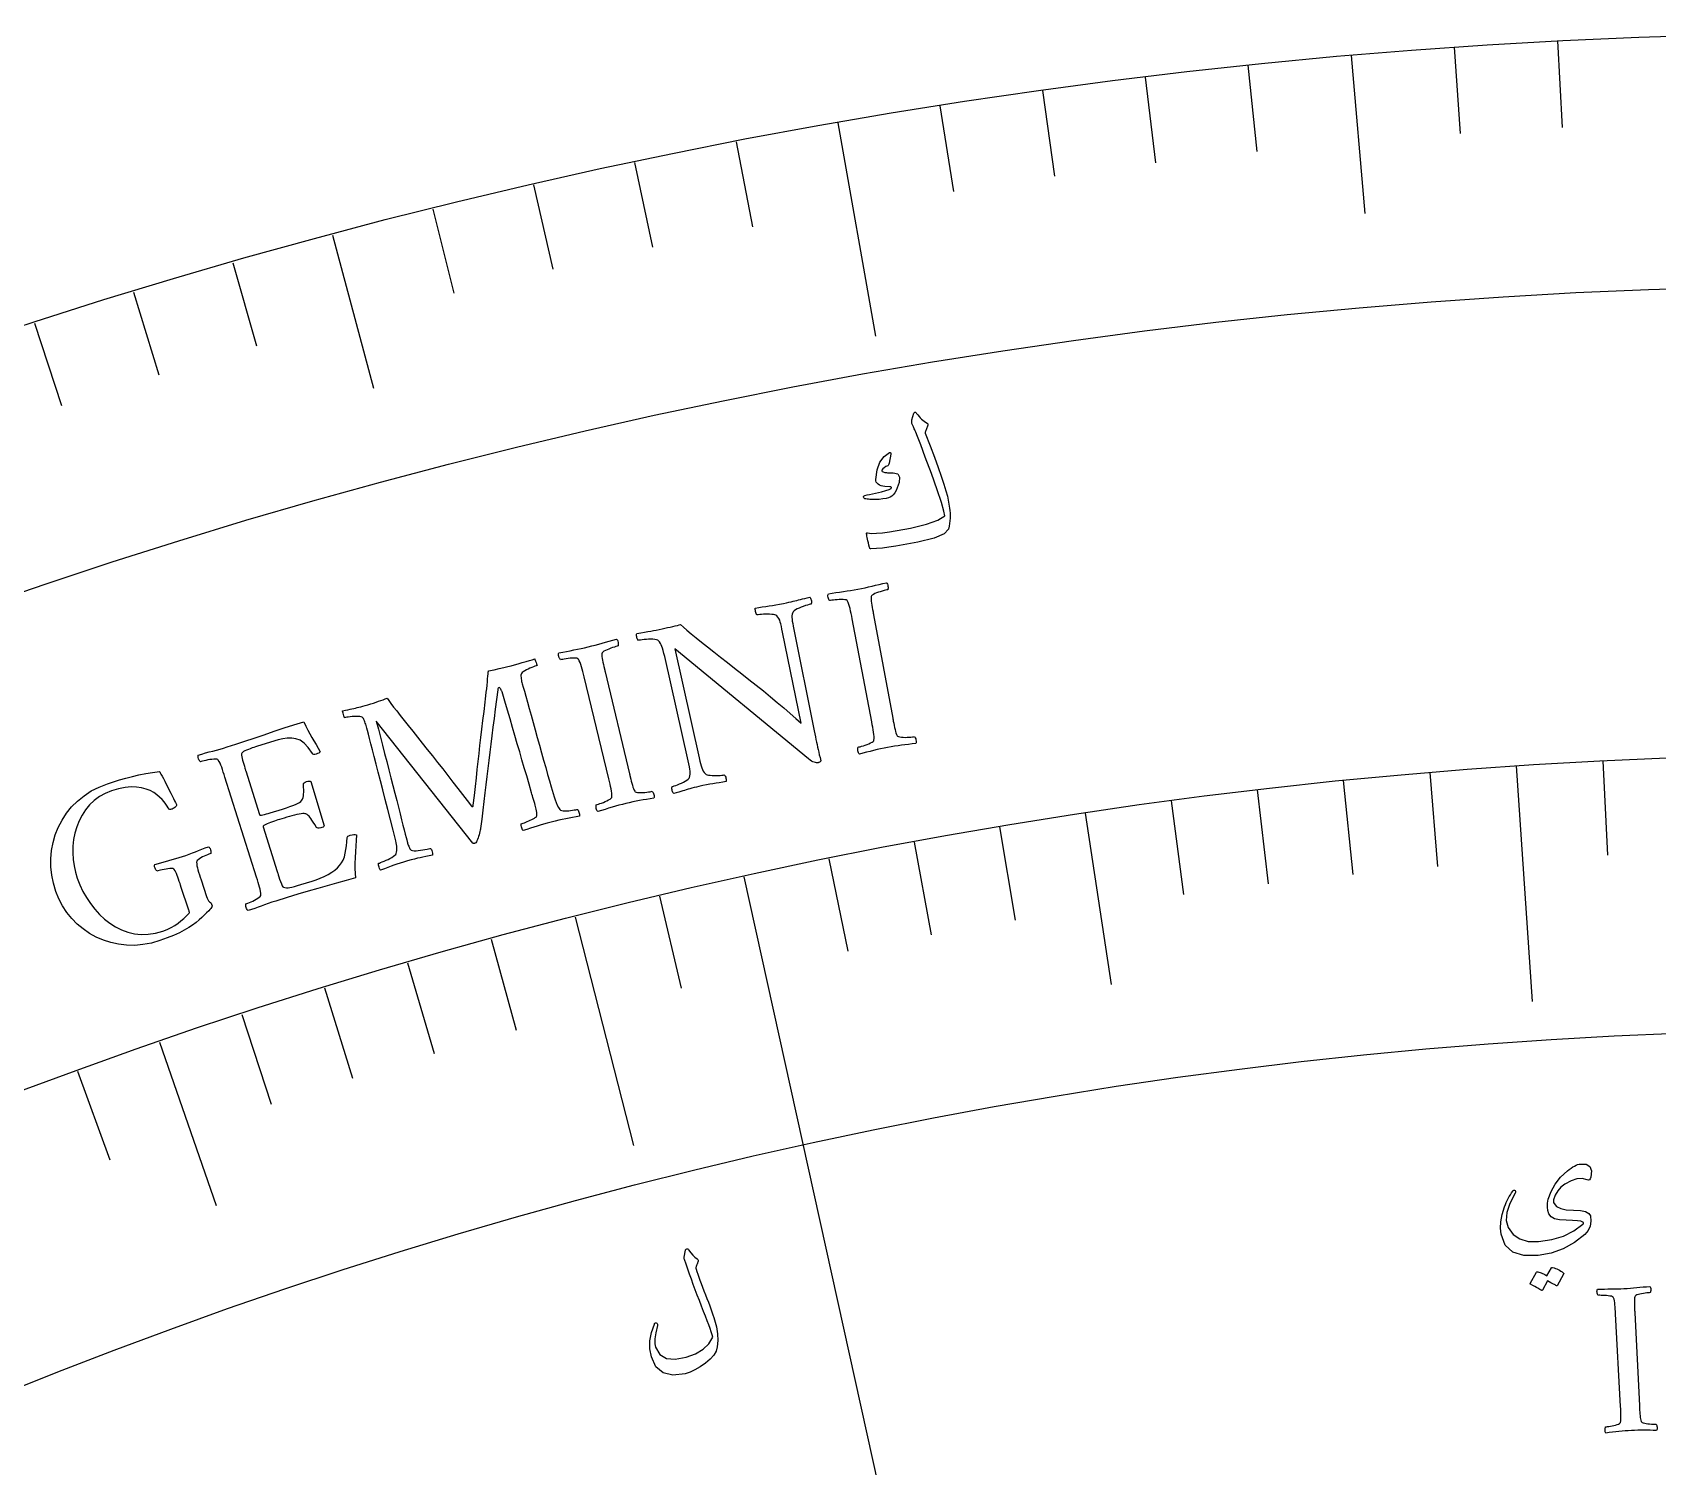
# Model space of a CAD drawing. Header units: millimetres. Extents: x -83 to 83, y -82 to 91.
# Drawn here: x -23.1 to -2.65, y 56.62 to 74.67 of the extents above; entities that cross this region are included whole.
import ezdxf

# ---------------------------------------------------------------- set-up
doc = ezdxf.new("R2010")
doc.units = ezdxf.units.MM
for name, color, linetype in [('ENGRAVE', 7, 'Continuous'), ('ENGRAVE_FINE', 8, 'Continuous'), ('TEXT', 5, 'Continuous')]:
    doc.layers.add(name, color=color, linetype=linetype)

msp = doc.modelspace()

# ---------------------------------------------------------------- linework, layer by layer
at = {"layer": 'ENGRAVE'}
for points in [[(-6.5073, 74.3784), (-6.3333, 72.3895)], [(-12.965, 73.5282), (-12.4922, 70.8471)], [(-19.3241, 72.1184), (-18.8073, 70.19)], [(-4.4293, 65.4378), (-4.2287, 62.4745)], [(-9.8531, 64.8432), (-9.5259, 62.6899)], [(-14.1463, 64.0437), (-12.011, 54.3768)], [(-16.2713, 63.5371), (-15.5345, 60.66)], [(-21.5023, 61.9627), (-20.7883, 59.905)]]:
    msp.add_lwpolyline(points, dxfattribs=at)
for radius in [80.85, 80.85, 78.6844, 74.6625, 74.6625, 71.4862, 65.5875, 65.5875, 62.1225]:
    msp.add_circle((0, 0), radius, dxfattribs=at)
at = {"layer": 'ENGRAVE_FINE'}
for points in [[(-5.2082, 74.4806), (-5.1322, 73.3943)], [(-3.9075, 74.5602), (-3.8505, 73.4727)], [(-7.8044, 74.2535), (-7.6905, 73.1705)], [(-9.0991, 74.106), (-8.9664, 73.0251)], [(-10.391, 73.9359), (-10.2395, 72.8575)], [(-11.6798, 73.7433), (-11.5094, 72.6677)], [(-14.2463, 73.2907), (-14.0385, 72.2217)], [(-15.5232, 73.0309), (-15.2968, 71.9657)], [(-16.7954, 72.7489), (-16.5504, 71.6878)], [(-18.0625, 72.4447), (-17.799, 71.3881)], [(-20.5798, 71.7702), (-20.2796, 70.7234)], [(-21.8292, 71.4001), (-21.5108, 70.3587)], [(-23.072, 71.0083), (-22.7355, 69.9726)], [(-3.3398, 65.5024), (-3.2793, 64.316)], [(-6.6044, 65.2541), (-6.4848, 64.0722)], [(-5.5176, 65.355), (-5.4176, 64.1712)], [(-7.6895, 65.1352), (-7.5502, 63.9554)], [(-8.7724, 64.9982), (-8.6136, 63.8209)], [(-10.9311, 64.6702), (-10.7331, 63.4988)], [(-12.0061, 64.4792), (-11.7887, 63.3113)], [(-13.078, 64.2704), (-12.8411, 63.1063)], [(-15.2109, 63.7993), (-14.9353, 62.6437)], [(-17.3274, 63.2573), (-17.0135, 62.1115)], [(-18.3788, 62.9598), (-18.0459, 61.8194)], [(-19.4253, 62.6449), (-19.0735, 61.5102)], [(-20.4666, 62.3124), (-20.0959, 61.1838)], [(-22.5323, 61.5956), (-22.1242, 60.4799)]]:
    msp.add_lwpolyline(points, dxfattribs=at)
at = {"layer": 'TEXT'}
for points in [[(-11.9745, 69.8739), (-11.9592, 69.8543), (-11.9436, 69.8358), (-11.9277, 69.8186), (-11.9115, 69.8026), (-11.8949, 69.7878), (-11.8777, 69.7743), (-11.8599, 69.7621), (-11.8415, 69.7511), (-11.8341, 69.7444), (-11.8305, 69.7358), (-11.8308, 69.7253), (-11.835, 69.7127), (-11.8616, 69.6458), (-11.8641, 69.6387), (-11.8657, 69.6327), (-11.8664, 69.6279), (-11.8664, 69.6242), (-11.8049, 69.4661), (-11.7505, 69.3231), (-11.7033, 69.195), (-11.6631, 69.0819), (-11.6302, 68.984), (-11.6045, 68.9014), (-11.5862, 68.8341), (-11.575, 68.782), (-11.5584, 68.6829), (-11.5549, 68.6513), (-11.5528, 68.6192), (-11.5523, 68.5868), (-11.5533, 68.5539), (-11.5558, 68.5207), (-11.5601, 68.487), (-11.5661, 68.453), (-11.5739, 68.4185), (-11.6264, 68.3603), (-11.7542, 68.3051), (-11.9574, 68.2523), (-12.2358, 68.2012), (-12.3233, 68.1886), (-12.4047, 68.179), (-12.4799, 68.1726), (-12.549, 68.1693), (-12.5556, 68.1708), (-12.5607, 68.1739), (-12.5643, 68.1786), (-12.5664, 68.1848), (-12.5739, 68.2153), (-12.5805, 68.2432), (-12.5862, 68.2683), (-12.5911, 68.2907), (-12.5951, 68.3107), (-12.5983, 68.3284), (-12.6007, 68.344), (-12.6023, 68.3574), (-12.6028, 68.365), (-12.601, 68.3696), (-12.5967, 68.3713), (-12.5901, 68.3701), (-12.5405, 68.3645), (-12.478, 68.3651), (-12.4026, 68.3719), (-12.3144, 68.3849), (-12.0522, 68.4317), (-11.8491, 68.48), (-11.7052, 68.5304), (-11.6204, 68.5831), (-11.631, 68.6446), (-11.6624, 68.7542), (-11.7149, 68.912), (-11.7884, 69.1178), (-11.864, 69.3236), (-11.9221, 69.4791), (-11.9624, 69.5843), (-11.9849, 69.6393), (-11.9915, 69.6543), (-11.9978, 69.6683), (-12.0036, 69.6813), (-12.009, 69.6934), (-12.0139, 69.7043), (-12.0183, 69.7141), (-12.0223, 69.7226), (-12.0258, 69.73), (-12.0323, 69.7461), (-12.0356, 69.7621), (-12.0357, 69.7778), (-12.0325, 69.7933), (-12.0067, 69.8767), (-12.0044, 69.8825), (-12.0015, 69.8865), (-11.9981, 69.8887), (-11.994, 69.8893), (-11.9887, 69.8875), (-11.9837, 69.8843), (-11.9789, 69.8798), (-11.9745, 69.8739)], [(-12.3129, 69.3823), (-12.309, 69.3824), (-12.3054, 69.3815), (-12.3021, 69.3795), (-12.2992, 69.3764), (-12.2979, 69.3733), (-12.297, 69.37), (-12.2966, 69.3663), (-12.2967, 69.3622), (-12.3205, 69.2477), (-12.3238, 69.2359), (-12.3278, 69.2266), (-12.3325, 69.2198), (-12.3379, 69.2155), (-12.3622, 69.2037), (-12.3822, 69.1904), (-12.3981, 69.1754), (-12.4097, 69.1589), (-12.4112, 69.1511), (-12.4059, 69.144), (-12.394, 69.1375), (-12.3754, 69.1317), (-12.3633, 69.1299), (-12.3509, 69.1283), (-12.3382, 69.1271), (-12.3251, 69.1262), (-12.3116, 69.1256), (-12.2974, 69.1254), (-12.2827, 69.1255), (-12.2674, 69.126), (-12.212, 69.1138), (-12.1878, 69.073), (-12.1946, 69.0035), (-12.2324, 68.9054), (-12.2498, 68.8751), (-12.2676, 68.8507), (-12.286, 68.8322), (-12.3049, 68.8196), (-12.3266, 68.8109), (-12.3574, 68.8034), (-12.3973, 68.7972), (-12.4462, 68.7921), (-12.4713, 68.79), (-12.4953, 68.7889), (-12.5181, 68.7888), (-12.5398, 68.7897), (-12.5604, 68.7911), (-12.5796, 68.7928), (-12.5976, 68.7948), (-12.6143, 68.7969), (-12.6251, 68.8005), (-12.6332, 68.8054), (-12.6386, 68.8116), (-12.6414, 68.819), (-12.6416, 68.8272), (-12.6388, 68.8335), (-12.6331, 68.8381), (-12.6245, 68.8409), (-12.5966, 68.8479), (-12.5649, 68.8554), (-12.5293, 68.8633), (-12.4899, 68.8717), (-12.4163, 68.8872), (-12.3594, 68.902), (-12.319, 68.9161), (-12.2953, 68.9296), (-12.2924, 68.9325), (-12.2912, 68.936), (-12.2917, 68.94), (-12.2938, 68.9444), (-12.296, 68.947), (-12.2998, 68.9491), (-12.3051, 68.9506), (-12.3118, 68.9516), (-12.3731, 68.9552), (-12.399, 68.9578), (-12.4217, 68.9631), (-12.4412, 68.9711), (-12.4575, 68.9817), (-12.472, 68.9949), (-12.4819, 69.0095), (-12.487, 69.0255), (-12.4874, 69.0429), (-12.4709, 69.1635), (-12.4363, 69.2603), (-12.3836, 69.3332), (-12.3129, 69.3823)], [(-12.7135, 67.6626), (-12.6677, 67.6715), (-12.6227, 67.6808), (-12.5783, 67.6906), (-12.5347, 67.7008), (-12.4909, 67.7112), (-12.446, 67.7215), (-12.4001, 67.7319), (-12.3532, 67.7422), (-12.3463, 67.7358), (-12.3409, 67.7267), (-12.3368, 67.715), (-12.3341, 67.7006), (-12.3327, 67.6859), (-12.3328, 67.6734), (-12.3343, 67.6631), (-12.3373, 67.6549), (-12.3487, 67.6525), (-12.3641, 67.6488), (-12.3833, 67.6438), (-12.4063, 67.6375), (-12.4309, 67.6302), (-12.4545, 67.6226), (-12.4772, 67.6145), (-12.4991, 67.6059), (-12.5179, 67.597), (-12.5318, 67.5878), (-12.5407, 67.5783), (-12.5447, 67.5685), (-12.5458, 67.5509), (-12.5456, 67.5313), (-12.5439, 67.5094), (-12.5407, 67.4854), (-12.5367, 67.4598), (-12.5322, 67.4331), (-12.5274, 67.4052), (-12.5221, 67.3762), (-12.5212, 67.3715), (-12.5203, 67.3668), (-12.5195, 67.3622), (-12.5186, 67.3575), (-12.5177, 67.3528), (-12.5169, 67.3482), (-12.516, 67.3435), (-12.5151, 67.3388), (-12.2738, 66.0404), (-12.273, 66.0358), (-12.2721, 66.0311), (-12.2712, 66.0264), (-12.2704, 66.0218), (-12.2695, 66.0171), (-12.2686, 66.0124), (-12.2677, 66.0077), (-12.2669, 66.0031), (-12.2614, 65.9742), (-12.256, 65.9467), (-12.2507, 65.9206), (-12.2454, 65.8959), (-12.2398, 65.8731), (-12.2337, 65.8526), (-12.227, 65.8344), (-12.2198, 65.8185), (-12.213, 65.812), (-12.2016, 65.8066), (-12.1856, 65.8025), (-12.1651, 65.7997), (-12.142, 65.798), (-12.1184, 65.7975), (-12.0941, 65.798), (-12.0692, 65.7996), (-12.046, 65.8018), (-12.0268, 65.8038), (-12.0116, 65.8057), (-12.0003, 65.8074), (-11.9948, 65.8008), (-11.9899, 65.7916), (-11.9855, 65.7799), (-11.9816, 65.7658), (-11.979, 65.7513), (-11.9787, 65.7389), (-11.9805, 65.7285), (-11.9844, 65.7202), (-12.0308, 65.7148), (-12.0762, 65.7094), (-12.1206, 65.704), (-12.164, 65.6985), (-12.2071, 65.6926), (-12.2507, 65.686), (-12.2947, 65.6786), (-12.3392, 65.6706), (-12.3825, 65.6621), (-12.4261, 65.653), (-12.47, 65.6432), (-12.5142, 65.6326), (-12.5586, 65.6216), (-12.6034, 65.6103), (-12.6485, 65.5987), (-12.6939, 65.5868), (-12.7007, 65.5932), (-12.7061, 65.6022), (-12.7103, 65.6139), (-12.7132, 65.6283), (-12.7147, 65.6429), (-12.7148, 65.6554), (-12.7135, 65.6657), (-12.7108, 65.6739), (-12.6997, 65.6763), (-12.6848, 65.6801), (-12.6662, 65.6852), (-12.6438, 65.6917), (-12.6199, 65.6992), (-12.5968, 65.7075), (-12.5745, 65.7167), (-12.5529, 65.7268), (-12.5343, 65.737), (-12.5211, 65.7466), (-12.5131, 65.7556), (-12.5104, 65.7639), (-12.5087, 65.785), (-12.5088, 65.8086), (-12.5109, 65.8346), (-12.5148, 65.863), (-12.5198, 65.8933), (-12.5253, 65.9247), (-12.5312, 65.9572), (-12.5375, 65.9909), (-12.784, 67.2883), (-12.7905, 67.322), (-12.797, 67.3547), (-12.8035, 67.3864), (-12.8101, 67.4171), (-12.8171, 67.4457), (-12.8249, 67.4711), (-12.8335, 67.4933), (-12.843, 67.5124), (-12.8489, 67.5203), (-12.86, 67.5261), (-12.8762, 67.5297), (-12.8975, 67.531), (-12.9216, 67.5309), (-12.9462, 67.5302), (-12.9714, 67.5287), (-12.9969, 67.5265), (-13.0207, 67.524), (-13.0405, 67.5217), (-13.0561, 67.5196), (-13.0676, 67.5177), (-13.0733, 67.5242), (-13.0785, 67.5333), (-13.0831, 67.5449), (-13.0872, 67.559), (-13.0899, 67.5734), (-13.0903, 67.5858), (-13.0885, 67.5963), (-13.0845, 67.6047), (-13.0367, 67.6122), (-12.9893, 67.6194), (-12.9422, 67.6263), (-12.8955, 67.633), (-12.8493, 67.6396), (-12.8035, 67.6468), (-12.7583, 67.6545), (-12.7135, 67.6626)], [(-15.1768, 67.1627), (-15.1423, 67.1705), (-15.1081, 67.1782), (-15.0744, 67.1858), (-15.041, 67.1932), (-15.0101, 67.2004), (-14.9836, 67.2069), (-14.9615, 67.2128), (-14.9438, 67.2182), (-14.9079, 67.185), (-14.8633, 67.146), (-14.8099, 67.1013), (-14.748, 67.0507), (-14.6791, 66.9954), (-14.605, 66.9365), (-14.5258, 66.874), (-14.4414, 66.808), (-14.3538, 66.7395), (-14.2649, 66.6698), (-14.1747, 66.5989), (-14.0832, 66.5267), (-13.9917, 66.4541), (-13.9018, 66.3817), (-13.8133, 66.3095), (-13.7263, 66.2375), (-13.6428, 66.1671), (-13.565, 66.0998), (-13.4928, 66.0355), (-13.4262, 65.9742), (-13.6599, 67.1224), (-13.6679, 67.1606), (-13.6753, 67.1944), (-13.6824, 67.2239), (-13.6889, 67.249), (-13.6965, 67.2711), (-13.7066, 67.2915), (-13.7193, 67.3101), (-13.7345, 67.327), (-13.7431, 67.3332), (-13.7565, 67.3383), (-13.7746, 67.3421), (-13.7974, 67.3448), (-13.8228, 67.3465), (-13.8486, 67.3473), (-13.8749, 67.3471), (-13.9016, 67.3461), (-13.9267, 67.3444), (-13.9483, 67.3425), (-13.9663, 67.3402), (-13.9807, 67.3378), (-13.9879, 67.3453), (-13.9937, 67.3549), (-13.9981, 67.3666), (-14.0011, 67.3804), (-14.0031, 67.3943), (-14.0044, 67.406), (-14.005, 67.4157), (-14.0051, 67.4233), (-13.9595, 67.431), (-13.9152, 67.4382), (-13.8723, 67.4449), (-13.8308, 67.4511), (-13.7887, 67.4576), (-13.7441, 67.4652), (-13.697, 67.4739), (-13.6475, 67.4836), (-13.6128, 67.4907), (-13.5814, 67.4974), (-13.5535, 67.5035), (-13.5289, 67.5091), (-13.5059, 67.5146), (-13.4825, 67.5204), (-13.4588, 67.5265), (-13.4347, 67.5328), (-13.4091, 67.5395), (-13.381, 67.5467), (-13.3502, 67.5544), (-13.3169, 67.5625), (-13.3126, 67.5561), (-13.3083, 67.5481), (-13.3041, 67.5384), (-13.3, 67.5271), (-13.297, 67.5148), (-13.2959, 67.5021), (-13.2969, 67.489), (-13.2998, 67.4755), (-13.3115, 67.4728), (-13.3276, 67.4684), (-13.3481, 67.4624), (-13.373, 67.4546), (-13.3997, 67.4456), (-13.4257, 67.4357), (-13.4508, 67.4249), (-13.4751, 67.4133), (-13.4967, 67.4014), (-13.5133, 67.3899), (-13.525, 67.3788), (-13.5319, 67.368), (-13.5383, 67.3484), (-13.542, 67.328), (-13.5431, 67.307), (-13.5416, 67.2853), (-13.5381, 67.2606), (-13.5331, 67.2305), (-13.5266, 67.195), (-13.5186, 67.1543), (-13.2704, 65.9217), (-13.262, 65.8796), (-13.254, 65.8402), (-13.2466, 65.8035), (-13.2398, 65.7696), (-13.2332, 65.7373), (-13.2265, 65.7056), (-13.2198, 65.6746), (-13.213, 65.6442), (-13.2057, 65.6128), (-13.1978, 65.579), (-13.1892, 65.5426), (-13.1799, 65.5038), (-13.1811, 65.4977), (-13.184, 65.4925), (-13.1887, 65.4881), (-13.1952, 65.4846), (-13.2021, 65.4818), (-13.2078, 65.4796), (-13.2125, 65.4781), (-13.2162, 65.4771), (-13.2236, 65.4766), (-13.2335, 65.4777), (-13.2459, 65.4802), (-13.2608, 65.4843), (-13.2776, 65.4905), (-13.2956, 65.4998), (-13.3148, 65.5121), (-13.3353, 65.5273), (-15.0172, 66.9097), (-14.7093, 65.5378), (-14.7005, 65.4999), (-14.6921, 65.4666), (-14.6841, 65.4378), (-14.6766, 65.4136), (-14.6683, 65.3925), (-14.6581, 65.3727), (-14.6461, 65.3545), (-14.6321, 65.3376), (-14.6236, 65.3315), (-14.6107, 65.3266), (-14.5935, 65.3228), (-14.5718, 65.3202), (-14.5477, 65.3186), (-14.523, 65.3177), (-14.4976, 65.3176), (-14.4715, 65.3182), (-14.4469, 65.3194), (-14.4259, 65.321), (-14.4083, 65.3231), (-14.3943, 65.3255), (-14.387, 65.3182), (-14.381, 65.309), (-14.3761, 65.2979), (-14.3725, 65.285), (-14.37, 65.2717), (-14.3686, 65.2599), (-14.3683, 65.2494), (-14.3691, 65.2403), (-14.4134, 65.2337), (-14.4562, 65.2271), (-14.4974, 65.2207), (-14.537, 65.2145), (-14.5771, 65.2076), (-14.6197, 65.1996), (-14.6649, 65.1904), (-14.7126, 65.1799), (-14.745, 65.1724), (-14.7748, 65.165), (-14.8021, 65.1578), (-14.8267, 65.1508), (-14.8499, 65.1439), (-14.8727, 65.1371), (-14.8951, 65.1303), (-14.9171, 65.1237), (-14.9406, 65.1167), (-14.9673, 65.1089), (-14.9973, 65.1004), (-15.0304, 65.0911), (-15.0349, 65.0974), (-15.0394, 65.1053), (-15.0438, 65.1149), (-15.0482, 65.126), (-15.0516, 65.1382), (-15.0531, 65.1509), (-15.0527, 65.164), (-15.0504, 65.1775), (-15.0392, 65.1806), (-15.024, 65.1856), (-15.0049, 65.1926), (-14.9817, 65.2015), (-14.9568, 65.2117), (-14.9321, 65.2226), (-14.9079, 65.2342), (-14.884, 65.2466), (-14.863, 65.259), (-14.8472, 65.2708), (-14.8367, 65.282), (-14.8316, 65.2926), (-14.8259, 65.3123), (-14.8225, 65.3324), (-14.8214, 65.3531), (-14.8227, 65.3742), (-14.826, 65.3983), (-14.8312, 65.4279), (-14.8382, 65.4629), (-14.8471, 65.5034), (-15.1439, 66.813), (-15.1534, 66.8535), (-15.1623, 66.8884), (-15.1705, 66.9178), (-15.1781, 66.9416), (-15.1863, 66.9619), (-15.1964, 66.9805), (-15.2084, 66.9975), (-15.2223, 67.0128), (-15.2318, 67.0201), (-15.2464, 67.0256), (-15.2661, 67.0293), (-15.2911, 67.0312), (-15.3187, 67.0317), (-15.3462, 67.0312), (-15.3737, 67.0297), (-15.4012, 67.0271), (-15.4264, 67.0242), (-15.4472, 67.0214), (-15.4634, 67.0189), (-15.4751, 67.0166), (-15.4832, 67.0277), (-15.4894, 67.0393), (-15.4937, 67.0513), (-15.4959, 67.0638), (-15.4968, 67.0758), (-15.497, 67.0863), (-15.4964, 67.0954), (-15.495, 67.103), (-15.4436, 67.1131), (-15.3973, 67.1219), (-15.356, 67.1292), (-15.3198, 67.1351), (-15.2856, 67.1408), (-15.2504, 67.1473), (-15.2141, 67.1546), (-15.1768, 67.1627)], [(-16.1071, 66.9359), (-16.0619, 66.9471), (-16.0174, 66.9587), (-15.9736, 66.9707), (-15.9305, 66.9831), (-15.8872, 66.9957), (-15.8429, 67.0083), (-15.7976, 67.0209), (-15.7513, 67.0336), (-15.7441, 67.0275), (-15.7382, 67.0187), (-15.7336, 67.0072), (-15.7301, 66.993), (-15.728, 66.9784), (-15.7275, 66.966), (-15.7285, 66.9556), (-15.731, 66.9472), (-15.7423, 66.9443), (-15.7574, 66.9398), (-15.7764, 66.9338), (-15.7991, 66.9263), (-15.8232, 66.9179), (-15.8465, 66.909), (-15.8687, 66.8998), (-15.8901, 66.8901), (-15.9085, 66.8803), (-15.9219, 66.8704), (-15.9304, 66.8604), (-15.9338, 66.8504), (-15.9341, 66.8329), (-15.9328, 66.8132), (-15.93, 66.7915), (-15.9257, 66.7677), (-15.9203, 66.7423), (-15.9145, 66.7158), (-15.9083, 66.6882), (-15.9015, 66.6595), (-15.9004, 66.6549), (-15.8993, 66.6503), (-15.8982, 66.6457), (-15.8971, 66.641), (-15.896, 66.6364), (-15.8949, 66.6318), (-15.8938, 66.6272), (-15.8927, 66.6226), (-15.5863, 65.338), (-15.5852, 65.3334), (-15.5841, 65.3288), (-15.583, 65.3241), (-15.5819, 65.3195), (-15.5808, 65.3149), (-15.5797, 65.3103), (-15.5786, 65.3056), (-15.5775, 65.301), (-15.5705, 65.2725), (-15.5638, 65.2453), (-15.5571, 65.2195), (-15.5506, 65.1951), (-15.5439, 65.1726), (-15.5367, 65.1524), (-15.5292, 65.1346), (-15.5211, 65.1191), (-15.514, 65.1129), (-15.5023, 65.1081), (-15.4862, 65.1048), (-15.4656, 65.103), (-15.4424, 65.1025), (-15.4188, 65.1032), (-15.3945, 65.1049), (-15.3698, 65.1078), (-15.3468, 65.1111), (-15.3277, 65.1141), (-15.3126, 65.1167), (-15.3014, 65.119), (-15.2956, 65.1127), (-15.2901, 65.1038), (-15.2851, 65.0924), (-15.2806, 65.0784), (-15.2773, 65.0641), (-15.2763, 65.0517), (-15.2776, 65.0413), (-15.2811, 65.0327), (-15.3272, 65.025), (-15.3722, 65.0173), (-15.4163, 65.0097), (-15.4593, 65.002), (-15.5021, 64.9939), (-15.5453, 64.9851), (-15.5889, 64.9756), (-15.6329, 64.9653), (-15.6758, 64.9547), (-15.7189, 64.9434), (-15.7622, 64.9313), (-15.8057, 64.9186), (-15.8496, 64.9054), (-15.8937, 64.8918), (-15.9382, 64.878), (-15.983, 64.8638), (-15.99, 64.8698), (-15.9959, 64.8785), (-16.0007, 64.89), (-16.0043, 64.9042), (-16.0065, 64.9187), (-16.0073, 64.9312), (-16.0065, 64.9416), (-16.0042, 64.9499), (-15.9932, 64.9529), (-15.9786, 64.9574), (-15.9602, 64.9635), (-15.9382, 64.971), (-15.9147, 64.9797), (-15.8921, 64.9892), (-15.8702, 64.9996), (-15.8492, 65.0107), (-15.8312, 65.0218), (-15.8184, 65.0321), (-15.8109, 65.0414), (-15.8086, 65.0499), (-15.8079, 65.0711), (-15.8093, 65.0946), (-15.8127, 65.1204), (-15.818, 65.1487), (-15.8246, 65.1787), (-15.8316, 65.2097), (-15.8391, 65.2419), (-15.8471, 65.2752), (-16.1587, 66.5586), (-16.1669, 66.5919), (-16.175, 66.6242), (-16.1831, 66.6556), (-16.1912, 66.6859), (-16.1996, 66.7141), (-16.2087, 66.7391), (-16.2185, 66.7609), (-16.2289, 66.7794), (-16.2352, 66.787), (-16.2465, 66.7922), (-16.2629, 66.795), (-16.2843, 66.7953), (-16.3084, 66.794), (-16.3329, 66.7919), (-16.3579, 66.7892), (-16.3834, 66.7857), (-16.407, 66.782), (-16.4266, 66.7788), (-16.4421, 66.7759), (-16.4535, 66.7733), (-16.4595, 66.7796), (-16.4651, 66.7884), (-16.4703, 66.7998), (-16.4751, 66.8137), (-16.4785, 66.8279), (-16.4796, 66.8403), (-16.4783, 66.8508), (-16.4747, 66.8594), (-16.4274, 66.8694), (-16.3804, 66.8789), (-16.3338, 66.8882), (-16.2875, 66.8972), (-16.2416, 66.9062), (-16.1962, 66.9156), (-16.1514, 66.9256), (-16.1071, 66.9359)], [(-18.8789, 66.2076), (-18.8412, 66.2186), (-18.8061, 66.2295), (-18.7734, 66.2404), (-18.7432, 66.2511), (-18.7149, 66.2614), (-18.6876, 66.2713), (-18.6614, 66.2806), (-18.6364, 66.2894), (-18.6157, 66.2596), (-18.5888, 66.223), (-18.5555, 66.1795), (-18.5159, 66.1292), (-18.4713, 66.0729), (-18.4229, 66.0117), (-18.3706, 65.9456), (-18.3146, 65.8746), (-18.2556, 65.8001), (-18.1948, 65.7234), (-18.132, 65.6446), (-18.0672, 65.5636), (-18.0018, 65.4815), (-17.9369, 65.3994), (-17.8725, 65.3174), (-17.8087, 65.2355), (-17.7464, 65.1549), (-17.6867, 65.0771), (-17.6294, 65.0021), (-17.5746, 64.9299), (-17.572, 64.9277), (-17.5688, 64.9265), (-17.565, 64.9263), (-17.5607, 64.9271), (-17.5568, 64.929), (-17.5539, 64.9322), (-17.5523, 64.9367), (-17.5518, 64.9426), (-17.5385, 65.0646), (-17.5258, 65.1805), (-17.5138, 65.2902), (-17.5024, 65.3937), (-17.4913, 65.4942), (-17.4799, 65.5948), (-17.4682, 65.6954), (-17.4562, 65.7961), (-17.4437, 65.8994), (-17.4307, 66.008), (-17.417, 66.1218), (-17.4027, 66.2409), (-17.398, 66.2806), (-17.3932, 66.322), (-17.3884, 66.365), (-17.3837, 66.4096), (-17.3791, 66.4535), (-17.375, 66.4945), (-17.3714, 66.5325), (-17.3682, 66.5675), (-17.3656, 66.5968), (-17.3638, 66.6177), (-17.3627, 66.6303), (-17.3623, 66.6345), (-17.291, 66.6487), (-17.2266, 66.6623), (-17.1692, 66.6753), (-17.1187, 66.6877), (-17.0768, 66.6986), (-17.0324, 66.7106), (-16.9855, 66.7236), (-16.9361, 66.7375), (-16.8884, 66.7512), (-16.8464, 66.7635), (-16.81, 66.7743), (-16.7793, 66.7837), (-16.7764, 66.7789), (-16.7725, 66.7699), (-16.7675, 66.7566), (-16.7614, 66.7392), (-16.7557, 66.722), (-16.7516, 66.7098), (-16.7491, 66.7025), (-16.7483, 66.7), (-16.7608, 66.6965), (-16.7765, 66.6913), (-16.7953, 66.6845), (-16.8172, 66.6761), (-16.8403, 66.6666), (-16.8627, 66.6565), (-16.8842, 66.6457), (-16.905, 66.6343), (-16.9231, 66.623), (-16.9369, 66.6124), (-16.9462, 66.6024), (-16.9511, 66.5932), (-16.9525, 66.5806), (-16.9527, 66.5667), (-16.9517, 66.5514), (-16.9496, 66.5348), (-16.9468, 66.5179), (-16.9437, 66.502), (-16.9405, 66.4868), (-16.9371, 66.4726), (-16.9245, 66.4296), (-16.9093, 66.3767), (-16.8916, 66.3138), (-16.8714, 66.2409), (-16.8492, 66.1607), (-16.8256, 66.0757), (-16.8006, 65.986), (-16.7742, 65.8915), (-16.7471, 65.795), (-16.7202, 65.699), (-16.6935, 65.6036), (-16.6669, 65.5087), (-16.6412, 65.4168), (-16.617, 65.3302), (-16.5944, 65.249), (-16.5733, 65.173), (-16.5608, 65.1311), (-16.5483, 65.0904), (-16.5356, 65.0509), (-16.5228, 65.0127), (-16.5095, 64.9769), (-16.495, 64.9446), (-16.4793, 64.9159), (-16.4626, 64.8908), (-16.4532, 64.8824), (-16.4396, 64.8766), (-16.4217, 64.8733), (-16.3996, 64.8724), (-16.3754, 64.8732), (-16.3512, 64.8748), (-16.3269, 64.8773), (-16.3027, 64.8805), (-16.2808, 64.8839), (-16.2634, 64.8867), (-16.2505, 64.889), (-16.2421, 64.8908), (-16.2341, 64.8809), (-16.2275, 64.8696), (-16.2224, 64.8569), (-16.2188, 64.8428), (-16.2164, 64.8294), (-16.2148, 64.8189), (-16.2142, 64.8112), (-16.2145, 64.8063), (-16.2591, 64.7983), (-16.3031, 64.7902), (-16.3465, 64.782), (-16.3892, 64.7738), (-16.4324, 64.765), (-16.4772, 64.7551), (-16.5235, 64.7442), (-16.5714, 64.7323), (-16.6213, 64.7192), (-16.6677, 64.7064), (-16.7104, 64.6938), (-16.7496, 64.6815), (-16.7887, 64.6688), (-16.8311, 64.655), (-16.8769, 64.6401), (-16.926, 64.6241), (-16.9288, 64.6283), (-16.9323, 64.6356), (-16.9366, 64.6459), (-16.9417, 64.6593), (-16.9463, 64.6736), (-16.949, 64.6869), (-16.9497, 64.6989), (-16.9485, 64.7099), (-16.9381, 64.7129), (-16.9252, 64.7172), (-16.9098, 64.7228), (-16.8919, 64.7296), (-16.8728, 64.7372), (-16.8538, 64.7453), (-16.8349, 64.7537), (-16.816, 64.7624), (-16.7986, 64.7712), (-16.7839, 64.7794), (-16.7719, 64.7871), (-16.7626, 64.7943), (-16.7573, 64.8028), (-16.7542, 64.8153), (-16.7533, 64.8316), (-16.7547, 64.8519), (-16.7574, 64.8733), (-16.7604, 64.893), (-16.7639, 64.9109), (-16.7676, 64.9271), (-16.7725, 64.9452), (-16.7784, 64.9656), (-16.7853, 64.9885), (-16.7933, 65.0137), (-16.8012, 65.0389), (-16.8081, 65.0618), (-16.814, 65.0822), (-16.8189, 65.1003), (-16.8498, 65.2073), (-16.8802, 65.3122), (-16.91, 65.415), (-16.9393, 65.5157), (-16.9685, 65.6159), (-16.998, 65.7172), (-17.0278, 65.8197), (-17.058, 65.9233), (-17.0889, 66.0295), (-17.1214, 66.1396), (-17.1552, 66.2536), (-17.1906, 66.3715), (-17.1924, 66.377), (-17.1955, 66.3841), (-17.1999, 66.393), (-17.2055, 66.4036), (-17.212, 66.4134), (-17.2189, 66.4198), (-17.2261, 66.4228), (-17.2337, 66.4225), (-17.2367, 66.4203), (-17.2394, 66.4153), (-17.2417, 66.4075), (-17.2438, 66.397), (-17.2603, 66.2722), (-17.276, 66.1521), (-17.2909, 66.0367), (-17.3051, 65.926), (-17.3187, 65.8186), (-17.3321, 65.713), (-17.3453, 65.6093), (-17.3582, 65.5075), (-17.3709, 65.4062), (-17.3836, 65.3042), (-17.3961, 65.2013), (-17.4084, 65.0976), (-17.4209, 64.9915), (-17.4335, 64.8814), (-17.4464, 64.7674), (-17.4595, 64.6493), (-17.4615, 64.6406), (-17.4645, 64.6283), (-17.4685, 64.6125), (-17.4737, 64.593), (-17.4795, 64.5721), (-17.4857, 64.5517), (-17.4922, 64.5317), (-17.499, 64.5123), (-17.5062, 64.4951), (-17.5139, 64.4817), (-17.5219, 64.472), (-17.5304, 64.4661), (-17.5337, 64.4642), (-17.5385, 64.4631), (-17.5447, 64.4628), (-17.5524, 64.4634), (-17.5543, 64.4643), (-17.556, 64.4648), (-17.5577, 64.465), (-17.5593, 64.4648), (-18.7729, 66.0007), (-18.7467, 65.902), (-18.7205, 65.8016), (-18.6942, 65.6996), (-18.6678, 65.596), (-18.6415, 65.4923), (-18.6155, 65.3902), (-18.5897, 65.2898), (-18.5641, 65.1908), (-18.5393, 65.0951), (-18.5159, 65.0041), (-18.4938, 64.9179), (-18.473, 64.8364), (-18.454, 64.7612), (-18.4369, 64.6936), (-18.4218, 64.6337), (-18.4086, 64.5815), (-18.3978, 64.5386), (-18.3897, 64.5066), (-18.3843, 64.4856), (-18.3817, 64.4756), (-18.3784, 64.4647), (-18.3745, 64.4533), (-18.3701, 64.4415), (-18.3652, 64.4292), (-18.3599, 64.4172), (-18.3546, 64.4063), (-18.3491, 64.3964), (-18.3435, 64.3876), (-18.3334, 64.3796), (-18.3181, 64.3743), (-18.2976, 64.3717), (-18.272, 64.3718), (-18.2438, 64.3737), (-18.2158, 64.3766), (-18.1878, 64.3805), (-18.1599, 64.3854), (-18.1347, 64.3903), (-18.115, 64.3943), (-18.1008, 64.3974), (-18.092, 64.3995), (-18.0848, 64.3935), (-18.0788, 64.3844), (-18.0739, 64.372), (-18.0701, 64.3564), (-18.0674, 64.3409), (-18.0656, 64.3288), (-18.0648, 64.3202), (-18.065, 64.315), (-18.1082, 64.3061), (-18.1482, 64.2978), (-18.1852, 64.2901), (-18.2191, 64.2831), (-18.2534, 64.2755), (-18.2918, 64.2661), (-18.3341, 64.255), (-18.3804, 64.2421), (-18.4296, 64.2277), (-18.4744, 64.2139), (-18.5149, 64.2007), (-18.5511, 64.1881), (-18.5871, 64.175), (-18.6273, 64.1606), (-18.6715, 64.1448), (-18.7198, 64.1275), (-18.7227, 64.1316), (-18.7264, 64.1388), (-18.731, 64.149), (-18.7365, 64.1622), (-18.7415, 64.1764), (-18.7445, 64.1896), (-18.7456, 64.2016), (-18.7447, 64.2126), (-18.7336, 64.2163), (-18.7183, 64.222), (-18.699, 64.2296), (-18.6755, 64.2394), (-18.6502, 64.2504), (-18.6253, 64.2622), (-18.6008, 64.2746), (-18.5766, 64.2878), (-18.5553, 64.301), (-18.539, 64.3135), (-18.5279, 64.3253), (-18.522, 64.3365), (-18.5168, 64.3548), (-18.5137, 64.3731), (-18.5126, 64.3914), (-18.5136, 64.4098), (-18.516, 64.429), (-18.5193, 64.4498), (-18.5235, 64.4721), (-18.5285, 64.4961), (-18.5622, 64.63), (-18.5952, 64.7612), (-18.6276, 64.8896), (-18.6595, 65.0153), (-18.6904, 65.1365), (-18.7198, 65.2513), (-18.7478, 65.3598), (-18.7743, 65.4618), (-18.799, 65.556), (-18.8212, 65.6411), (-18.8409, 65.717), (-18.8583, 65.7836), (-18.8728, 65.8393), (-18.884, 65.8821), (-18.8919, 65.912), (-18.8966, 65.9291), (-18.9015, 65.9457), (-18.9064, 65.9618), (-18.9114, 65.9774), (-18.9165, 65.9926), (-18.922, 66.0071), (-18.9283, 66.0205), (-18.9353, 66.0329), (-18.9431, 66.0443), (-18.9511, 66.0516), (-18.9639, 66.0569), (-18.9813, 66.0602), (-19.0035, 66.0616), (-19.028, 66.0615), (-19.0527, 66.0605), (-19.0776, 66.0587), (-19.1027, 66.056), (-19.1259, 66.0529), (-19.1451, 66.0499), (-19.1603, 66.047), (-19.1716, 66.0443), (-19.1737, 66.0464), (-19.1769, 66.0539), (-19.1813, 66.0665), (-19.1867, 66.0844), (-19.1917, 66.1026), (-19.195, 66.1162), (-19.1966, 66.1251), (-19.1964, 66.1294), (-19.1619, 66.1378), (-19.131, 66.1451), (-19.1036, 66.1514), (-19.0796, 66.1566), (-19.0574, 66.1615), (-19.0353, 66.1665), (-19.0133, 66.1717), (-18.9912, 66.1771), (-18.9677, 66.1831), (-18.9412, 66.1902), (-18.9115, 66.1984), (-18.8789, 66.2076)], [(-20.6512, 65.6764), (-20.5422, 65.7112), (-20.4281, 65.7486), (-20.3088, 65.7886), (-20.1844, 65.8313), (-20.058, 65.8742), (-19.9327, 65.9154), (-19.8085, 65.9546), (-19.6855, 65.9921), (-19.6607, 65.9396), (-19.6355, 65.8897), (-19.6099, 65.8424), (-19.5837, 65.7977), (-19.5574, 65.7539), (-19.5313, 65.7092), (-19.5054, 65.6636), (-19.4797, 65.6172), (-19.4867, 65.6079), (-19.4971, 65.5996), (-19.5107, 65.5925), (-19.5275, 65.5864), (-19.5457, 65.5825), (-19.5599, 65.5826), (-19.5704, 65.5867), (-19.577, 65.5948), (-19.6285, 65.6681), (-19.6802, 65.7235), (-19.732, 65.761), (-19.7841, 65.7807), (-19.8372, 65.7879), (-19.8924, 65.7878), (-19.9496, 65.7804), (-20.0089, 65.7657), (-20.2683, 65.6862), (-20.2795, 65.6826), (-20.2944, 65.6777), (-20.3132, 65.6714), (-20.3357, 65.6637), (-20.3597, 65.6551), (-20.3827, 65.6462), (-20.4048, 65.637), (-20.4259, 65.6274), (-20.4441, 65.6178), (-20.4572, 65.6085), (-20.4654, 65.5995), (-20.4686, 65.5909), (-20.4677, 65.5733), (-20.4651, 65.5538), (-20.4608, 65.5323), (-20.4549, 65.5089), (-20.4479, 65.4843), (-20.4407, 65.4594), (-20.4331, 65.4342), (-20.4253, 65.4087), (-20.4221, 65.3986), (-20.4194, 65.3898), (-20.4169, 65.382), (-20.4149, 65.3754), (-20.2431, 64.8252), (-20.2389, 64.8205), (-20.2301, 64.8185), (-20.2167, 64.8191), (-20.1988, 64.8225), (-20.178, 64.8275), (-20.1562, 64.8332), (-20.1333, 64.8397), (-20.1095, 64.8469), (-19.954, 64.8949), (-19.9037, 64.9108), (-19.8596, 64.9255), (-19.8215, 64.9392), (-19.7896, 64.9518), (-19.7631, 64.9643), (-19.7411, 64.9774), (-19.7237, 64.9911), (-19.7109, 65.0056), (-19.7015, 65.0214), (-19.6945, 65.0395), (-19.6898, 65.0597), (-19.6874, 65.0822), (-19.6866, 65.1076), (-19.6865, 65.137), (-19.6871, 65.1703), (-19.6885, 65.2075), (-19.6875, 65.218), (-19.6811, 65.2272), (-19.6693, 65.2351), (-19.652, 65.2417), (-19.6347, 65.2459), (-19.6195, 65.2474), (-19.6064, 65.2461), (-19.5954, 65.2422), (-19.4278, 64.6841), (-19.4338, 64.6765), (-19.4432, 64.6695), (-19.4562, 64.6632), (-19.4727, 64.6574), (-19.4896, 64.6537), (-19.5039, 64.6537), (-19.5156, 64.6575), (-19.5247, 64.6649), (-19.5468, 64.7013), (-19.5662, 64.7321), (-19.5828, 64.7574), (-19.5968, 64.7771), (-19.6087, 64.7925), (-19.6193, 64.805), (-19.6287, 64.8145), (-19.6367, 64.8212), (-19.6443, 64.826), (-19.6523, 64.8301), (-19.6607, 64.8335), (-19.6695, 64.8361), (-19.6813, 64.8386), (-19.6977, 64.8387), (-19.7189, 64.8363), (-19.7446, 64.8315), (-19.7734, 64.825), (-19.8033, 64.8177), (-19.8344, 64.8096), (-19.8668, 64.8008), (-19.8992, 64.7915), (-19.9307, 64.7824), (-19.9611, 64.7733), (-19.9905, 64.7644), (-20.0109, 64.7579), (-20.0326, 64.7509), (-20.0556, 64.7433), (-20.0798, 64.7351), (-20.1037, 64.7266), (-20.1259, 64.7183), (-20.1461, 64.7101), (-20.1646, 64.7021), (-20.1796, 64.6942), (-20.1897, 64.6864), (-20.1948, 64.6787), (-20.1949, 64.671), (-20.0193, 64.1088), (-20.0183, 64.1054), (-20.017, 64.1012), (-20.0155, 64.0963), (-20.0137, 64.0906), (-20.0065, 64.068), (-19.9982, 64.0424), (-19.9888, 64.0138), (-19.9782, 63.9823), (-19.9675, 63.9531), (-19.9578, 63.9314), (-19.949, 63.9174), (-19.9411, 63.9109), (-19.9222, 63.9063), (-19.9024, 63.9043), (-19.8815, 63.9049), (-19.8595, 63.9081), (-19.834, 63.9139), (-19.8025, 63.9221), (-19.765, 63.9328), (-19.7214, 63.9459), (-19.5802, 63.9893), (-19.5282, 64.0066), (-19.4773, 64.0265), (-19.4276, 64.0488), (-19.379, 64.0737), (-19.334, 64.1001), (-19.295, 64.1271), (-19.2618, 64.1549), (-19.2346, 64.1833), (-19.2089, 64.2167), (-19.1883, 64.2538), (-19.1729, 64.2944), (-19.1626, 64.3387), (-19.1554, 64.3855), (-19.149, 64.434), (-19.1435, 64.484), (-19.1388, 64.5357), (-19.1362, 64.5451), (-19.1292, 64.5534), (-19.1177, 64.5605), (-19.1017, 64.5665), (-19.0764, 64.5728), (-19.0549, 64.5754), (-19.0373, 64.5744), (-19.0235, 64.5698), (-19.0271, 64.5017), (-19.0309, 64.4314), (-19.0351, 64.359), (-19.0396, 64.2843), (-19.0428, 64.2118), (-19.0431, 64.1454), (-19.0405, 64.0852), (-19.0351, 64.0313), (-19.1538, 63.9963), (-19.2723, 63.962), (-19.3906, 63.9283), (-19.5087, 63.8952), (-19.6303, 63.8609), (-19.7592, 63.8232), (-19.8952, 63.7822), (-20.0383, 63.7378), (-20.0878, 63.7219), (-20.1345, 63.7062), (-20.1784, 63.6908), (-20.2195, 63.6755), (-20.2596, 63.6606), (-20.3007, 63.646), (-20.3426, 63.6316), (-20.3855, 63.6176), (-20.3929, 63.6231), (-20.3994, 63.6314), (-20.4049, 63.6425), (-20.4095, 63.6565), (-20.4128, 63.6708), (-20.4144, 63.6832), (-20.4143, 63.6936), (-20.4126, 63.702), (-20.4018, 63.7058), (-20.3875, 63.7113), (-20.3696, 63.7186), (-20.3482, 63.7276), (-20.3254, 63.7379), (-20.3034, 63.749), (-20.2823, 63.7608), (-20.2621, 63.7733), (-20.2449, 63.7856), (-20.2328, 63.7967), (-20.2259, 63.8066), (-20.2242, 63.8152), (-20.2251, 63.8364), (-20.228, 63.8597), (-20.2331, 63.8853), (-20.2404, 63.9131), (-20.249, 63.9426), (-20.2581, 63.9731), (-20.2678, 64.0047), (-20.2781, 64.0374), (-20.6768, 65.2964), (-20.6872, 65.3291), (-20.6976, 65.3608), (-20.7078, 65.3915), (-20.718, 65.4212), (-20.7283, 65.4487), (-20.7391, 65.473), (-20.7503, 65.4941), (-20.7619, 65.5119), (-20.7688, 65.5191), (-20.7804, 65.5235), (-20.7969, 65.5251), (-20.8183, 65.5239), (-20.8422, 65.521), (-20.8666, 65.5173), (-20.8913, 65.5128), (-20.9165, 65.5076), (-20.9398, 65.5023), (-20.9591, 65.4977), (-20.9744, 65.4938), (-20.9856, 65.4905), (-20.9921, 65.4963), (-20.9983, 65.5047), (-21.0042, 65.5157), (-21.01, 65.5292), (-21.0143, 65.5432), (-21.0162, 65.5555), (-21.0157, 65.566), (-21.0127, 65.5749), (-20.9662, 65.588), (-20.9199, 65.6008), (-20.874, 65.6133), (-20.8284, 65.6254), (-20.7833, 65.6375), (-20.7387, 65.65), (-20.6947, 65.663), (-20.6512, 65.6764)], [(-21.2306, 63.9215), (-21.2321, 63.926), (-21.2336, 63.9305), (-21.2351, 63.935), (-21.2366, 63.9395), (-21.2381, 63.944), (-21.2396, 63.9485), (-21.2411, 63.9531), (-21.2426, 63.9576), (-21.2519, 63.9854), (-21.261, 64.0119), (-21.2699, 64.037), (-21.2785, 64.0607), (-21.2871, 64.0826), (-21.296, 64.1021), (-21.3051, 64.1192), (-21.3145, 64.1339), (-21.3214, 64.1411), (-21.3331, 64.1457), (-21.3495, 64.1476), (-21.3707, 64.1469), (-21.3944, 64.1444), (-21.4182, 64.1411), (-21.4421, 64.1368), (-21.4662, 64.1317), (-21.4884, 64.1265), (-21.5068, 64.1218), (-21.5215, 64.1179), (-21.5324, 64.1145), (-21.5389, 64.1203), (-21.5451, 64.1286), (-21.5512, 64.1395), (-21.5571, 64.153), (-21.5617, 64.1669), (-21.5638, 64.1791), (-21.5635, 64.1897), (-21.5607, 64.1986), (-21.5152, 64.2119), (-21.4704, 64.2246), (-21.4262, 64.2367), (-21.3826, 64.2481), (-21.3395, 64.2595), (-21.2966, 64.2716), (-21.254, 64.2845), (-21.2115, 64.2981), (-21.1685, 64.3127), (-21.127, 64.3276), (-21.0871, 64.3427), (-21.0488, 64.3582), (-21.0103, 64.3739), (-20.97, 64.3898), (-20.9278, 64.4058), (-20.8838, 64.4219), (-20.8763, 64.4165), (-20.8698, 64.4082), (-20.8642, 64.3971), (-20.8596, 64.3832), (-20.8563, 64.3688), (-20.8547, 64.3565), (-20.8547, 64.346), (-20.8565, 64.3376), (-20.8672, 64.3338), (-20.881, 64.3284), (-20.8982, 64.3212), (-20.9185, 64.3124), (-20.9399, 64.3026), (-20.9603, 64.2922), (-20.9797, 64.2812), (-20.9982, 64.2698), (-21.0138, 64.2583), (-21.025, 64.2473), (-21.0318, 64.2366), (-21.0341, 64.2264), (-21.0331, 64.2053), (-21.03, 64.1819), (-21.0246, 64.1564), (-21.0171, 64.1287), (-21.0082, 64.0993), (-20.9987, 64.0689), (-20.9887, 64.0374), (-20.9781, 64.0048), (-20.9101, 63.7971), (-20.9018, 63.7749), (-20.8925, 63.7562), (-20.8824, 63.7412), (-20.8714, 63.7298), (-20.861, 63.7199), (-20.8523, 63.7094), (-20.8456, 63.6983), (-20.8407, 63.6866), (-20.8394, 63.6805), (-20.8393, 63.6745), (-20.8404, 63.6685), (-20.8428, 63.6626), (-20.8474, 63.6552), (-20.8553, 63.6451), (-20.8664, 63.6323), (-20.8808, 63.6168), (-20.9079, 63.5893), (-20.9372, 63.5607), (-20.9689, 63.5309), (-21.0028, 63.4999), (-21.0407, 63.4681), (-21.0843, 63.4362), (-21.1336, 63.4039), (-21.1885, 63.3714), (-21.2511, 63.3387), (-21.3234, 63.3061), (-21.4054, 63.2733), (-21.4972, 63.2406), (-21.6035, 63.2097), (-21.7086, 63.1896), (-21.8126, 63.1805), (-21.9154, 63.1823), (-22.0159, 63.1941), (-22.1129, 63.215), (-22.2063, 63.245), (-22.2961, 63.2841), (-22.3814, 63.3315), (-22.4611, 63.3862), (-22.5351, 63.4483), (-22.6035, 63.5179), (-22.6653, 63.5942), (-22.7193, 63.6763), (-22.7656, 63.7643), (-22.8041, 63.8583), (-22.8357, 63.9612), (-22.8569, 64.0643), (-22.8677, 64.1675), (-22.8681, 64.2709), (-22.8585, 64.3731), (-22.8397, 64.4729), (-22.8116, 64.5703), (-22.7742, 64.6653), (-22.7275, 64.7563), (-22.6717, 64.8418), (-22.6067, 64.9218), (-22.5326, 64.9962), (-22.45, 65.0637), (-22.3594, 65.1226), (-22.2609, 65.1729), (-22.1546, 65.2147), (-22.0799, 65.2392), (-22.003, 65.2627), (-21.9238, 65.2851), (-21.8424, 65.3066), (-21.759, 65.3261), (-21.6741, 65.3426), (-21.5875, 65.3562), (-21.4995, 65.3669), (-21.4975, 65.3633), (-21.4917, 65.3524), (-21.482, 65.3342), (-21.4684, 65.3088), (-21.4524, 65.2784), (-21.4353, 65.2455), (-21.4172, 65.21), (-21.398, 65.1719), (-21.3787, 65.1335), (-21.3602, 65.0968), (-21.3425, 65.062), (-21.3257, 65.029), (-21.311, 65.0002), (-21.3, 64.9778), (-21.2926, 64.962), (-21.2889, 64.9528), (-21.2869, 64.9467), (-21.288, 64.9397), (-21.2921, 64.9317), (-21.2993, 64.9227), (-21.3084, 64.9138), (-21.3184, 64.9064), (-21.3293, 64.9003), (-21.3411, 64.8956), (-21.3515, 64.8928), (-21.3616, 64.8913), (-21.3713, 64.8913), (-21.3806, 64.8926), (-21.3909, 64.91), (-21.4048, 64.9313), (-21.4223, 64.9564), (-21.4433, 64.9853), (-21.4686, 65.0157), (-21.4987, 65.0454), (-21.5337, 65.0742), (-21.5736, 65.1023), (-21.6187, 65.1275), (-21.6697, 65.1476), (-21.7264, 65.1626), (-21.789, 65.1725), (-21.8579, 65.175), (-21.9339, 65.1677), (-22.0168, 65.1507), (-22.1067, 65.1239), (-22.1858, 65.0919), (-22.2579, 65.0519), (-22.323, 65.004), (-22.381, 64.9481), (-22.432, 64.8859), (-22.4759, 64.819), (-22.5127, 64.7473), (-22.5425, 64.6709), (-22.5652, 64.5915), (-22.581, 64.5107), (-22.5898, 64.4286), (-22.5918, 64.345), (-22.587, 64.2618), (-22.576, 64.1806), (-22.5586, 64.1015), (-22.5349, 64.0243), (-22.5022, 63.9405), (-22.4639, 63.8596), (-22.4201, 63.7814), (-22.3708, 63.706), (-22.3164, 63.635), (-22.2576, 63.5699), (-22.1942, 63.5108), (-22.1263, 63.4577), (-22.0543, 63.4119), (-21.9789, 63.3749), (-21.8999, 63.3465), (-21.8173, 63.3268), (-21.7317, 63.3175), (-21.6433, 63.32), (-21.5522, 63.3344), (-21.4584, 63.3608), (-21.404, 63.3813), (-21.3542, 63.4047), (-21.3088, 63.4309), (-21.2679, 63.46), (-21.2306, 63.4901), (-21.1961, 63.5195), (-21.1645, 63.5481), (-21.1357, 63.5759), (-21.1302, 63.5814), (-21.1265, 63.5869), (-21.1247, 63.5924), (-21.1248, 63.5979), (-21.126, 63.6037), (-21.1275, 63.6099), (-21.1295, 63.6167), (-21.1318, 63.6239)], [(-3.5354, 60.2288), (-3.597, 60.2454), (-3.6645, 60.2421), (-3.7377, 60.2191), (-3.8167, 60.1762), (-3.866, 60.1369), (-3.9061, 60.0911), (-3.9372, 60.0389), (-3.9591, 59.9803), (-3.9609, 59.9688), (-3.9604, 59.9569), (-3.9575, 59.9447), (-3.9522, 59.9322), (-3.9201, 59.8944), (-3.8688, 59.8677), (-3.7982, 59.8519), (-3.7083, 59.847), (-3.6197, 59.843), (-3.5547, 59.8297), (-3.5134, 59.8073), (-3.4958, 59.7758), (-3.4901, 59.7081), (-3.4998, 59.6468), (-3.525, 59.5922), (-3.5655, 59.544), (-3.6969, 59.4412), (-3.8385, 59.3623), (-3.9902, 59.3074), (-4.1524, 59.2763), (-4.3319, 59.2761), (-4.4695, 59.3205), (-4.5656, 59.4099), (-4.62, 59.5444), (-4.6284, 59.6199), (-4.6239, 59.7029), (-4.6065, 59.7935), (-4.576, 59.8916), (-4.5649, 59.919), (-4.5533, 59.9456), (-4.5413, 59.9713), (-4.5289, 59.996), (-4.5159, 60.02), (-4.5023, 60.0433), (-4.488, 60.066), (-4.4731, 60.088), (-4.4649, 60.0973), (-4.4572, 60.1013), (-4.4501, 60.1002), (-4.4436, 60.0939), (-4.4396, 60.0858), (-4.4382, 60.0775), (-4.4393, 60.069), (-4.443, 60.0604), (-4.5102, 59.9316), (-4.547, 59.8172), (-4.5536, 59.7172), (-4.5301, 59.6316), (-4.469, 59.5442), (-4.3847, 59.4856), (-4.2772, 59.4556), (-4.1464, 59.4541), (-3.9806, 59.4789), (-3.8327, 59.5232), (-3.7024, 59.5874), (-3.5899, 59.6713), (-3.5832, 59.6783), (-3.5809, 59.6849), (-3.5831, 59.6914), (-3.5896, 59.6975), (-3.6151, 59.7081), (-3.6589, 59.7157), (-3.7208, 59.7203), (-3.8009, 59.7217), (-3.8826, 59.7265), (-3.9457, 59.7413), (-3.9902, 59.7661), (-4.0161, 59.801), (-4.0299, 59.8431), (-4.0359, 59.8879), (-4.0342, 59.9353), (-4.0248, 59.9853), (-3.9897, 60.0846), (-3.9379, 60.1773), (-3.8694, 60.2633), (-3.7841, 60.3425), (-3.7612, 60.3615), (-3.7389, 60.378), (-3.7171, 60.3922), (-3.6959, 60.404), (-3.6754, 60.4135), (-3.6556, 60.4209), (-3.6367, 60.4261), (-3.6185, 60.4292), (-3.5468, 60.4268), (-3.5012, 60.3983), (-3.4819, 60.3438), (-3.4887, 60.2633), (-3.4961, 60.2413), (-3.5063, 60.2282), (-3.5194, 60.2241), (-3.5354, 60.2288)], [(-14.8817, 59.3445), (-14.8799, 59.3509), (-14.8767, 59.3559), (-14.8722, 59.3595), (-14.8665, 59.3618), (-14.8602, 59.3623), (-14.8544, 59.3605), (-14.849, 59.3564), (-14.844, 59.3501), (-14.8165, 59.3129), (-14.7893, 59.2817), (-14.7624, 59.2564), (-14.7358, 59.237), (-14.7275, 59.2296), (-14.7233, 59.2199), (-14.7231, 59.2077), (-14.7268, 59.1931), (-14.7298, 59.1858), (-14.7325, 59.1787), (-14.7351, 59.172), (-14.7375, 59.1655), (-14.7397, 59.1594), (-14.7419, 59.1538), (-14.7439, 59.1488), (-14.7458, 59.1442), (-14.7489, 59.136), (-14.7502, 59.1268), (-14.7499, 59.1166), (-14.7478, 59.1053), (-14.7378, 59.0746), (-14.7265, 59.0413), (-14.7137, 59.0053), (-14.6996, 58.9666), (-14.6842, 58.9253), (-14.6677, 58.8812), (-14.65, 58.8345), (-14.6311, 58.785), (-14.6116, 58.7358), (-14.5936, 58.6895), (-14.5772, 58.646), (-14.5623, 58.6053), (-14.5489, 58.5675), (-14.5367, 58.5323), (-14.5258, 58.4998), (-14.5162, 58.47), (-14.4915, 58.3807), (-14.4777, 58.2938), (-14.4748, 58.2092), (-14.4826, 58.127), (-14.4975, 58.0761), (-14.5274, 58.0251), (-14.5722, 57.9739), (-14.6319, 57.9225), (-14.6987, 57.8754), (-14.7631, 57.8377), (-14.825, 57.8095), (-14.8846, 57.7907), (-15.0413, 57.7725), (-15.1646, 57.8017), (-15.2547, 57.8784), (-15.3115, 58.0028), (-15.3293, 58.1021), (-15.3289, 58.2039), (-15.3103, 58.3083), (-15.2734, 58.4154), (-15.2701, 58.4219), (-15.2661, 58.4264), (-15.2614, 58.429), (-15.2558, 58.4296), (-15.2496, 58.4289), (-15.2446, 58.4272), (-15.2407, 58.4245), (-15.2381, 58.4208), (-15.2353, 58.4149), (-15.234, 58.4088), (-15.2341, 58.4027), (-15.2356, 58.3964), (-15.256, 58.305), (-15.2666, 58.2289), (-15.2674, 58.1682), (-15.2584, 58.1227), (-15.2032, 58.0343), (-15.1208, 57.984), (-15.0113, 57.9717), (-14.8746, 57.9972), (-14.7568, 58.0413), (-14.6614, 58.098), (-14.5885, 58.1674), (-14.5381, 58.2495), (-14.5474, 58.2807), (-14.559, 58.317), (-14.573, 58.3583), (-14.5893, 58.4047), (-14.6081, 58.4562), (-14.6296, 58.513), (-14.6537, 58.5749), (-14.6804, 58.6421), (-14.7073, 58.7116), (-14.7334, 58.7801), (-14.7588, 58.8476), (-14.7834, 58.914), (-14.8072, 58.9794), (-14.8301, 59.0439), (-14.852, 59.1074), (-14.873, 59.17), (-14.8958, 59.2296), (-14.8972, 59.2367), (-14.8978, 59.2435), (-14.8976, 59.25), (-14.8966, 59.2563)], [(-3.9853, 59.1235), (-3.9832, 59.1259), (-3.9801, 59.1275), (-3.976, 59.1283), (-3.9709, 59.1282), (-3.9524, 59.1225), (-3.9345, 59.1161), (-3.9171, 59.109), (-3.9002, 59.1011), (-3.8837, 59.0924), (-3.8675, 59.0827), (-3.8516, 59.0721), (-3.8359, 59.0605), (-3.8328, 59.0569), (-3.8313, 59.0529), (-3.8314, 59.0486), (-3.833, 59.0439), (-3.9114, 58.8969), (-3.9137, 58.8949), (-3.9172, 58.8946), (-3.922, 58.8962), (-3.9281, 58.8995), (-3.9323, 58.9027), (-3.9391, 58.9069), (-3.9485, 58.9123), (-3.9605, 58.9188), (-3.9753, 58.9265), (-3.9928, 58.9355), (-4.0133, 58.9459), (-4.0365, 58.9575), (-4.0983, 58.8431), (-4.1012, 58.8395), (-4.1053, 58.8384), (-4.1104, 58.8398), (-4.1166, 58.8437), (-4.122, 58.847), (-4.1305, 58.852), (-4.1421, 58.8587), (-4.1567, 58.867), (-4.1747, 58.8769), (-4.1963, 58.8885), (-4.2214, 58.9016), (-4.2501, 58.9164), (-4.2532, 58.919), (-4.2546, 58.9216), (-4.2545, 58.9245), (-4.2527, 58.9274), (-4.1729, 59.0694), (-4.1708, 59.0719), (-4.1677, 59.0735), (-4.1636, 59.0743), (-4.1585, 59.0742), (-4.1428, 59.0702), (-4.1275, 59.0654), (-4.1127, 59.0597), (-4.0982, 59.0532), (-4.0842, 59.0459), (-4.0705, 59.0381), (-4.0573, 59.0296), (-4.0445, 59.0205)], [(-3.0724, 58.8616), (-3.0313, 58.864), (-2.9908, 58.8668), (-2.9508, 58.8702), (-2.9114, 58.874), (-2.8719, 58.8779), (-2.8314, 58.8817), (-2.79, 58.8854), (-2.7477, 58.8888), (-2.7425, 58.8824), (-2.7388, 58.8739), (-2.7366, 58.8631), (-2.7359, 58.8502), (-2.7365, 58.8373), (-2.738, 58.8263), (-2.7405, 58.8175), (-2.7441, 58.8107), (-2.7544, 58.8099), (-2.7682, 58.8085), (-2.7856, 58.8064), (-2.8066, 58.8035), (-2.8289, 58.8001), (-2.8505, 58.7962), (-2.8713, 58.7918), (-2.8914, 58.7868), (-2.909, 58.7812), (-2.9222, 58.7748), (-2.9311, 58.7676), (-2.9357, 58.7595), (-2.9388, 58.7443), (-2.9409, 58.727), (-2.942, 58.7077), (-2.9421, 58.6864), (-2.9415, 58.6635), (-2.9408, 58.6396), (-2.9398, 58.6146), (-2.9386, 58.5886), (-2.9384, 58.5845), (-2.9382, 58.5803), (-2.938, 58.5761), (-2.9377, 58.5719), (-2.9375, 58.5677), (-2.9373, 58.5635), (-2.9371, 58.5593), (-2.9369, 58.5552), (-2.8785, 57.3914), (-2.8783, 57.3872), (-2.8781, 57.383), (-2.8779, 57.3788), (-2.8777, 57.3746), (-2.8775, 57.3704), (-2.8773, 57.3663), (-2.8771, 57.3621), (-2.8769, 57.3579), (-2.8755, 57.332), (-2.874, 57.3073), (-2.8724, 57.2839), (-2.8706, 57.2617), (-2.8685, 57.2411), (-2.8655, 57.2224), (-2.8618, 57.2057), (-2.8574, 57.191), (-2.8522, 57.1844), (-2.8429, 57.1784), (-2.8294, 57.173), (-2.8118, 57.1681), (-2.7918, 57.1639), (-2.7712, 57.1606), (-2.7499, 57.1582), (-2.728, 57.1567), (-2.7074, 57.1559), (-2.6904, 57.1554), (-2.6769, 57.1552), (-2.6668, 57.1554), (-2.6628, 57.149), (-2.6595, 57.1404), (-2.657, 57.1297), (-2.6553, 57.1168), (-2.6548, 57.1039), (-2.6559, 57.093), (-2.6587, 57.0841), (-2.6632, 57.0773), (-2.7044, 57.078), (-2.7447, 57.0787), (-2.7841, 57.0791), (-2.8227, 57.0794), (-2.8611, 57.0793), (-2.8999, 57.0787), (-2.9393, 57.0774), (-2.9792, 57.0756), (-3.018, 57.0733), (-3.0572, 57.0705), (-3.0967, 57.067), (-3.1366, 57.063), (-3.1767, 57.0586), (-3.2172, 57.054), (-3.258, 57.0491), (-3.2991, 57.044), (-3.3043, 57.0504), (-3.308, 57.0589), (-3.3102, 57.0696), (-3.3111, 57.0825), (-3.3107, 57.0955), (-3.3093, 57.1064), (-3.307, 57.1153), (-3.3036, 57.1222), (-3.2936, 57.123), (-3.2802, 57.1246), (-3.2633, 57.1268), (-3.243, 57.1298), (-3.2212, 57.1336), (-3.2001, 57.1382), (-3.1794, 57.1436), (-3.1594, 57.1499), (-3.142, 57.1566), (-3.1292, 57.1635), (-3.1212, 57.1704), (-3.1178, 57.1774), (-3.1139, 57.1956), (-3.1113, 57.2162), (-3.11, 57.2392), (-3.1101, 57.2646), (-3.1109, 57.2916), (-3.112, 57.3197), (-3.1133, 57.3489), (-3.1149, 57.379), (-3.1781, 58.5426), (-3.1798, 58.5728), (-3.1816, 58.6022), (-3.1836, 58.6307), (-3.1858, 58.6583), (-3.1885, 58.6841), (-3.1923, 58.7072), (-3.1973, 58.7277), (-3.2033, 58.7455), (-3.2076, 58.7531), (-3.2166, 58.7594), (-3.2304, 58.7645), (-3.2489, 58.7682), (-3.27, 58.7709), (-3.2916, 58.7731), (-3.3138, 58.7748), (-3.3364, 58.7758), (-3.3575, 58.7765), (-3.375, 58.7768), (-3.389, 58.7768), (-3.3993, 58.7764), (-3.4035, 58.7828), (-3.407, 58.7914), (-3.4096, 58.8021), (-3.4115, 58.8149), (-3.4122, 58.8278), (-3.4111, 58.8387), (-3.4084, 58.8476), (-3.4038, 58.8546), (-3.3611, 58.8555), (-3.3188, 58.8563), (-3.2768, 58.8568), (-3.2352, 58.8571), (-3.1939, 58.8575), (-3.153, 58.8584), (-3.1125, 58.8598), (-3.0724, 58.8616)]]:
    msp.add_lwpolyline(points, close=True, dxfattribs=at)

doc.saveas('drawing.dxf')
